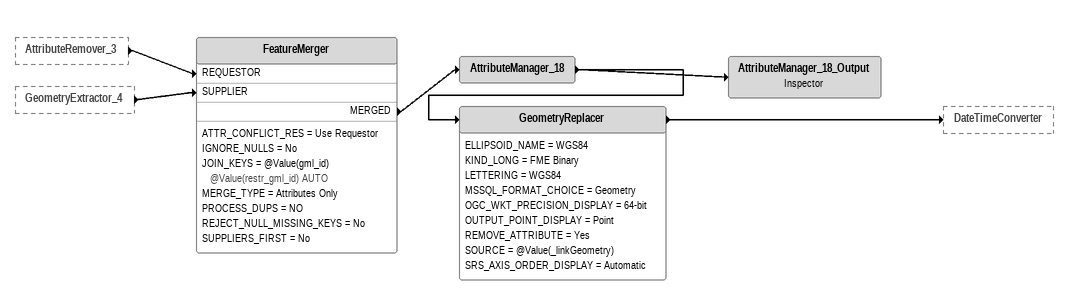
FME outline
AttributeRemover_3 [outside]
    -> FeatureMerger [REQUESTOR]
GeometryExtractor_4 [outside]
    -> FeatureMerger [SUPPLIER]
FeatureMerger
    ATTR_CONFLICT_RES = Use Requestor
    IGNORE_NULLS = No
    JOIN_KEYS = @Value(gml_id) @Value(restr_gml_id) AUTO
    MERGE_TYPE = Attributes Only
    PROCESS_DUPS = NO
    REJECT_NULL_MISSING_KEYS = No
    SUPPLIERS_FIRST = No
    MERGED -> AttributeManager_18
AttributeManager_18
    -> GeometryReplacer
    -> AttributeManager_18_Output
AttributeManager_18_Output: Inspector
GeometryReplacer
    ELLIPSOID_NAME = WGS84
    KIND_LONG = FME Binary
    LETTERING = WGS84
    MSSQL_FORMAT_CHOICE = Geometry
    OGC_WKT_PRECISION_DISPLAY = 64-bit
    OUTPUT_POINT_DISPLAY = Point
    REMOVE_ATTRIBUTE = Yes
    SOURCE = @Value(_linkGeometry)
    SRS_AXIS_ORDER_DISPLAY = Automatic
    -> DateTimeConverter
